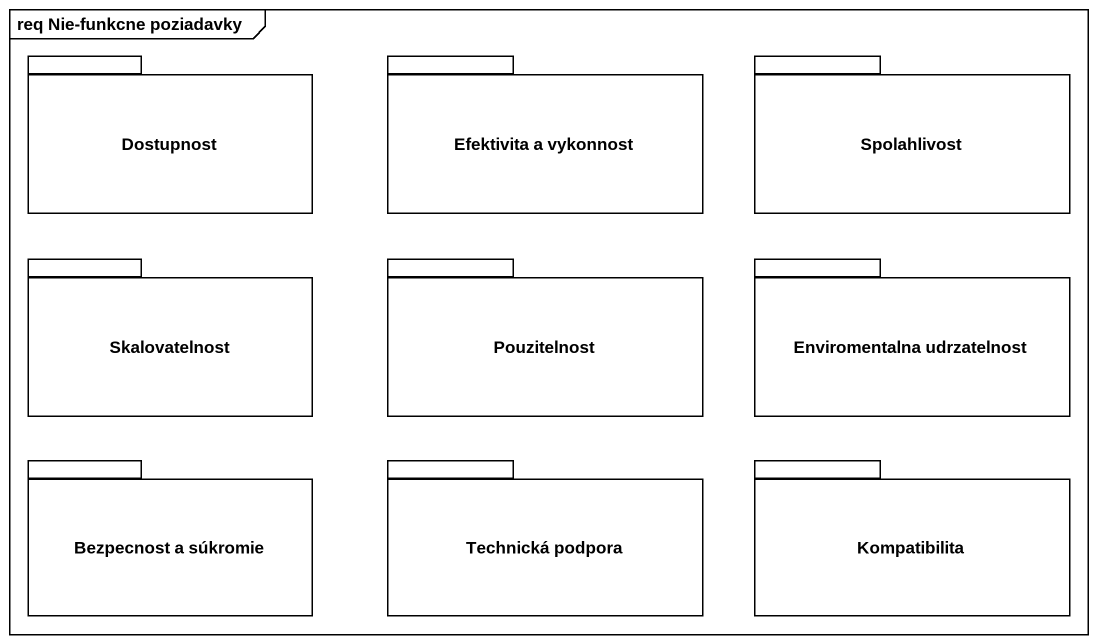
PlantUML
@startuml
mainframe req Nie-funkcne poziadavky
package Dostupnost {
}
package "Efektivita a vykonnost" as Efektivita_a_vykonnost {
}
package Spolahlivost {
}
package Skalovatelnost {
}
package Pouzitelnost {
}
package "Enviromentalna udrzatelnost" as Enviromentalna_udrzatelnost {
}
package "Bezpecnost a súkromie" as Bezpecnost_a_súkromie {
}
package "Technická podpora" as Technická_podpora {
}
package Kompatibilita {
}
@enduml
